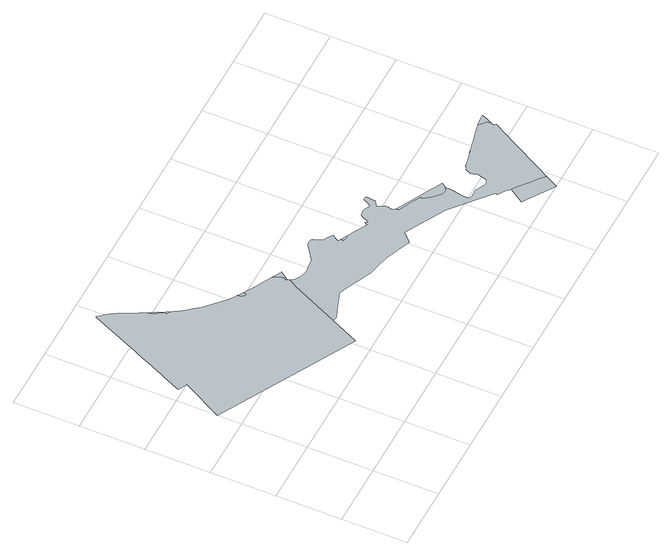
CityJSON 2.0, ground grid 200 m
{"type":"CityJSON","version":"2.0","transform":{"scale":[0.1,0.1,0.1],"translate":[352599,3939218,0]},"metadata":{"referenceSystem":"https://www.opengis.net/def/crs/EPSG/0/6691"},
"CityObjects":{
"object1":{"type":"GenericCityObject","attributes":{"function":"1","validFromType":"3","custodian":"神奈川県","notificationNumber":"神奈川県告示第446号","prefecture":"14","city":"14150","floorAreaRate":0.8},"geometry":[{"type":"MultiSurface","lod":"1","boundaries":[[[0,1,2,3,4,5,6,7,8,9,10,11,12,13,14,15,16,17,18,19,20,21,22,23,24,25,26,27,28,29,30,31,32,33,34,35,36,37,38,39,40,41,42,43,44,45,46,47,48,49,50,51,52,53,54,55,56,57,58,59,60,61,62,63,64,65,66,67,68,69,70,71,72,73,74,75,76,77]]]}]},
"object2":{"type":"GenericCityObject","attributes":{"function":"1","validFromType":"3","custodian":"相模原市","notificationNumber":"相模原市告示第596号","prefecture":"14","city":"14150","floorAreaRate":0.8},"geometry":[{"type":"MultiSurface","lod":"1","boundaries":[[[78,79,35,34,33,32,31,30,29,28,27,26]]]}]},
"object3":{"type":"GenericCityObject","attributes":{"function":"1","validFromType":"3","custodian":"相模原市","notificationNumber":"相模原市告示第596号","prefecture":"14","city":"14150","floorAreaRate":0.8},"geometry":[{"type":"MultiSurface","lod":"1","boundaries":[[[80,25,24,23,22]]]}]},
"object4":{"type":"GenericCityObject","attributes":{"function":"1","validFromType":"3","custodian":"相模原市","notificationNumber":"相模原市告示第596号","prefecture":"14","city":"14150","floorAreaRate":0.8},"geometry":[{"type":"MultiSurface","lod":"1","boundaries":[[[81,82,10,9,8,7,6,5,4]]]}]},
"object5":{"type":"GenericCityObject","attributes":{"function":"1","validFromType":"3","custodian":"相模原市","notificationNumber":"相模原市告示第596号","prefecture":"14","city":"14150","floorAreaRate":0.8},"geometry":[{"type":"MultiSurface","lod":"1","boundaries":[[[83,84,85,86,87,77,76,75,74,73,72,71,70,69]]]}]},
"object6":{"type":"GenericCityObject","attributes":{"function":"3","validFromType":"3","custodian":"神奈川県","notificationNumber":"神奈川県告示第446号","prefecture":"14","city":"14150","floorAreaRate":2},"geometry":[{"type":"MultiSurface","lod":"1","boundaries":[[[88,89,90,91,92]]]}]},
"object7":{"type":"GenericCityObject","attributes":{"function":"3","validFromType":"3","custodian":"神奈川県","notificationNumber":"神奈川県告示第446号","prefecture":"14","city":"14150","floorAreaRate":2},"geometry":[{"type":"MultiSurface","lod":"1","boundaries":[[[93,94,95,96,97,98,99,100,101,102,103,104,105,106,107,108,109,110,111,112,113,114,115,116,117,118,119,120,121,122,123,124,125,126,127,128,129,130,131,132,133,134,135,136,137,138,139,140,141,142,143,144,145,146,147,148,149,150,151,152,153,154,155,156,157,158,159,160,161,162,163,164,165,166,167,168,169,170,171,172,173,174,175,176,177,178,179,180,181,182,183,184,185,186,187,188,189,92,91,90,89,190,191,192,193,194,195,196,197,198,199,200,201,202,203,204,205,206,207,208,68,67,66,65,64,209,210,211,212,213,214,215,216,217,218,219,220,221,222,223,224,225,226,227,228,229,230,231,232,233,234,235,236,237,238,239,240,241,242,243,244,245,246,247,248,249,250,251,252,253,254,255,256,257]]]}]},
"object8":{"type":"GenericCityObject","attributes":{"function":"3","validFromType":"3","custodian":"神奈川県","notificationNumber":"神奈川県告示第446号","prefecture":"14","city":"14150","floorAreaRate":2},"geometry":[{"type":"MultiSurface","lod":"1","boundaries":[[[258,259,260,261,262,263,264,265,152,151,150,149,148,147,146,145,144,143,142,141]]]}]},
"object9":{"type":"GenericCityObject","attributes":{"function":"11","validFromType":"3","custodian":"神奈川県","notificationNumber":"神奈川県告示第11号","prefecture":"14","city":"14150","floorAreaRate":2},"geometry":[{"type":"MultiSurface","lod":"1","boundaries":[[[243,242,241,240,239,238,237,236,266,267,268,244]]]}]},
"object10":{"type":"GenericCityObject","attributes":{"function":"3","validFromType":"3","custodian":"神奈川県","notificationNumber":"神奈川県告示第446号","prefecture":"14","city":"14150","floorAreaRate":2},"geometry":[{"type":"MultiSurface","lod":"1","boundaries":[[[269,111,110,109,108]]]}]},
"object11":{"type":"GenericCityObject","attributes":{"function":"3","validFromType":"3","custodian":"神奈川県","notificationNumber":"神奈川県告示第446号","prefecture":"14","city":"14150","floorAreaRate":2},"geometry":[{"type":"MultiSurface","lod":"1","boundaries":[[[103,102,101,100,99]]]}]},
"object12":{"type":"GenericCityObject","attributes":{"function":"3","validFromType":"3","custodian":"神奈川県","notificationNumber":"神奈川県告示第446号","prefecture":"14","city":"14150","floorAreaRate":2},"geometry":[{"type":"MultiSurface","lod":"1","boundaries":[[[270,271,272,273,274,275,276,257,256,255,254,253,252]]]}]}
},
"vertices":[
[5101,5689,0],[4747,5875,0],[4684,5909,0],[4510,6005,0],[4431,6053,0],[4406,5985,0],[4375,5963,0],[4343,5964,0],[4258,6081,0],[4248,6117,0],[4218,6191,0],[4176,6219,0],[4017,6337,0],[3862,6461,0],[3714,6593,0],[3570,6730,0],[3433,6873,0],[3303,7022,0],[3178,7177,0],[3061,7337,0],[2951,7502,0],[2911,7567,0],[2904,7578,0],[2830,7612,0],[2789,7662,0],[2831,7701,0],[2829,7705,0],[2820,7708,0],[2784,7745,0],[2762,7774,0],[2735,7838,0],[2686,7870,0],[2678,7915,0],[2650,7947,0],[2617,8028,0],[2612,8111,0],[2591,8152,0],[2589,8155,0],[2496,8333,0],[2310,8687,0],[2218,8864,0],[2217,8865,0],[2170,8950,0],[2118,9033,0],[2062,9113,0],[2002,9190,0],[1991,9202,0],[1938,9264,0],[1870,9334,0],[1859,9344,0],[1838,9299,0],[1185,7832,0],[1112,7706,0],[972,7385,0],[938,7304,0],[707,6787,0],[670,6708,0],[444,6203,0],[412,6136,0],[685,5997,0],[639,5914,0],[5,4749,0],[1890,3725,0],[4135,2519,0],[4547,3404,0],[5246,4881,0],[5292,4971,0],[5388,5130,0],[5391,5134,0],[5365,5184,0],[5349,5162,0],[5349,5253,0],[5383,5298,0],[5384,5369,0],[5378,5385,0],[5346,5451,0],[5311,5536,0],[5266,5602,0],
[2752,7845,0],[2682,7978,0],
[2847,7671,0],
[4422,6059,0],[4341,6109,0],
[5410,5248,0],[5475,5341,0],[5555,5450,0],[5455,5503,0],[5278,5596,0],
[7402,4478,0],[7348,4506,0],[7347,4420,0],[7471,4389,0],[7553,4398,0],
[12725,2922,0],[12701,2916,0],[12507,2870,0],[12312,2823,0],[12118,2777,0],[11923,2731,0],[11834,2710,0],[11822,2698,0],[11798,2690,0],[11771,2685,0],[11747,2689,0],[11729,2685,0],[11534,2638,0],[11424,2612,0],[11375,2602,0],[11349,2598,0],[11322,2583,0],[11300,2592,0],[11270,2589,0],[11249,2536,0],[11173,2525,0],[11083,2347,0],[11110,2263,0],[11147,2133,0],[11108,1983,0],[11068,1865,0],[11047,1835,0],[11010,1812,0],[10958,1802,0],[10878,1811,0],[10820,1831,0],[10604,1945,0],[10537,1956,0],[10437,1940,0],[10334,1941,0],[10284,1959,0],[10255,1988,0],[10241,2051,0],[10240,2147,0],[10247,2213,0],[10268,2273,0],[10321,2549,0],[10321,2579,0],[10320,2666,0],[10318,2687,0],[10317,2693,0],[10313,2702,0],[10307,2707,0],[10329,2739,0],[10215,2677,0],[10105,2703,0],[10051,2736,0],[9852,2907,0],[9700,3108,0],[9696,3204,0],[9360,3379,0],[9316,3383,0],[9023,3533,0],[9021,3623,0],[9004,3635,0],[8977,3669,0],[8959,3723,0],[8964,3782,0],[8989,3858,0],[8991,3915,0],[8990,3948,0],[8858,4164,0],[9041,4267,0],[9056,4416,0],[9070,4468,0],[9071,4522,0],[9065,4562,0],[9030,4569,0],[8998,4570,0],[8956,4569,0],[8926,4491,0],[8917,4463,0],[8817,4319,0],[8804,4307,0],[8710,4360,0],[8625,4400,0],[8580,4411,0],[8477,4407,0],[8438,4402,0],[8414,4383,0],[8402,4375,0],[8368,4331,0],[8340,4294,0],[8315,4207,0],[8267,4097,0],[8246,4091,0],[8232,4111,0],[8209,4174,0],[8159,4079,0],[8110,4105,0],[7933,4198,0],[7756,4292,0],[7270,4547,0],[7338,4677,0],[7402,4753,0],[7361,4791,0],[7206,4885,0],[7158,4916,0],[7098,4998,0],[7049,5095,0],[7011,5200,0],[6971,5234,0],[6917,5255,0],[6863,5259,0],[6796,5240,0],[6308,4901,0],[5874,4850,0],[5755,4862,0],[5616,4914,0],[5500,4990,0],[5420,5077,0],[4647,3353,0],[4721,3380,0],[5052,3502,0],[5545,3684,0],[5797,3575,0],[6089,3449,0],[6226,3388,0],[6347,3336,0],[6508,3265,0],[6574,3237,0],[6590,3228,0],[6597,3227,0],[6612,3224,0],[6684,3212,0],[6897,3163,0],[7039,3129,0],[7136,3106,0],[7272,3075,0],[7469,2993,0],[7649,2923,0],[8057,2758,0],[8341,3037,0],[9562,2386,0],[9691,2278,0],[10714,1424,0],[10713,1346,0],[10948,1187,0],[11044,1070,0],[11056,1084,0],[11218,953,0],[11383,823,0],[11531,713,0],[11579,679,0],[11672,603,0],[11814,486,0],[11901,416,0],[11921,452,0],[12080,745,0],[12615,1728,0],[13034,2487,0],[13037,2494,0],[13005,2518,0],[12984,2556,0],[13030,2646,0],[13006,2758,0],[12984,2783,0],[12916,2819,0],[12876,2871,0],[12796,2937,0],
[10342,2759,0],[10425,2886,0],[10410,2894,0],[10233,2987,0],[10056,3081,0],[9525,3360,0],[9349,3453,0],[9172,3546,0],
[10748,624,0],[11621,49,0],[11682,9,0],
[11326,2594,0],
[13104,2790,0],[13115,2810,0],[13170,2969,0],[13110,2970,0],[13013,2966,0],[12917,2956,0],[12820,2942,0]
]}
